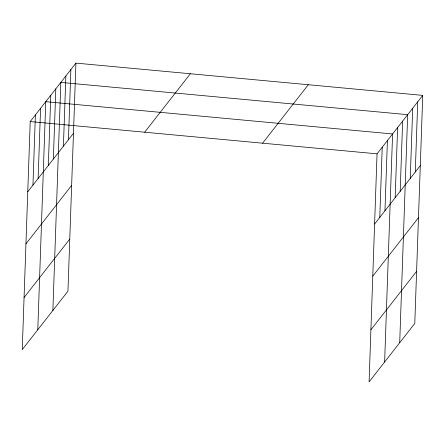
<?xml version="1.0" encoding="UTF-8"?>
<svg xmlns="http://www.w3.org/2000/svg" width="445" height="445" viewBox="0 0 445 445"><rect width="100%" height="100%" fill="white"/><g stroke="black" fill="none" stroke-linecap="round" stroke-linejoin="round"><path stroke-width="0.67" d="M75.917 63.107L30.216 121.563L22.25 349.62L67.951 291.164L75.917 63.107L422.75 95.38L414.784 323.437L369.083 381.893L377.049 153.837L422.75 95.38M32.941 185.148L35.394 114.938M38.12 178.523L40.573 108.313M37.786 329.745L45.752 101.683L392.59 133.962L384.625 362.019M48.327 165.468L50.78 95.258M53.356 159.037L55.809 88.828M52.872 310.454L60.832 82.397L407.67 114.671L399.705 342.728M63.407 146.177L65.86 75.967M68.435 139.747L70.889 69.537M379.774 217.421L382.227 147.212M384.958 210.797L387.406 140.587M395.16 197.741L397.613 127.531M400.189 191.311L402.642 121.101M410.245 178.456L412.699 108.241M415.268 172.026L417.722 101.81M27.762 191.773L73.464 133.316M25.944 243.86L71.645 185.404M144.669 132.21L190.371 73.759M24.069 297.527L69.77 239.071M262.594 143.184L308.296 84.734M374.595 224.046L420.297 165.596M372.776 276.139L418.478 217.683M370.902 329.806L416.603 271.35M30.216 121.563L377.049 153.837"/></g></svg>
